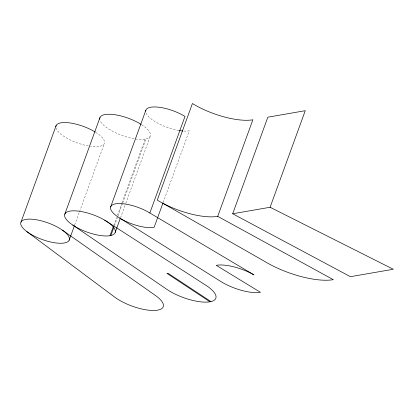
<?xml version="1.0" encoding="UTF-8"?>
<svg xmlns="http://www.w3.org/2000/svg" width="414" height="414" viewBox="0 0 414 414"><rect width="100%" height="100%" fill="white"/><g stroke="black" fill="none" stroke-linecap="round" stroke-linejoin="round"><path stroke-width="0.31" stroke-dasharray="2.07 1.55" d="M74.67 225.056L79.312 212.299M79.535 211.689L104.297 143.663M113.757 225.356L116.634 217.459M117.519 215.032L121.716 203.491M121.939 202.886L145.148 139.109M114.419 225.785L117.736 216.672M117.954 216.067L122.596 203.31M122.818 202.705L146.033 138.928M120.531 217.79L125.613 203.817M125.835 203.212L150.375 135.787M163.168 202.498L189.255 130.824A25.735 8.803 20 0 1 183.211 131.015M178.858 130.488A25.735 8.803 20 0 1 146.111 113.255M141.598 124.671A26.806 9.17 20 0 1 137.401 139.182A26.806 9.17 20 0 1 100.007 120.283M95.639 132.299A25.735 8.803 20 0 1 90.449 146.287M88.301 145.94A25.735 8.803 20 0 1 56.035 128.107"/><path stroke-width="0.62" d="M20.985 222.137L56.138 125.561M64.801 214.173L99.95 117.597M69.143 240.239L74.448 225.661M110.626 206.995L145.78 110.419M110 235.685L113.317 226.572M110.88 235.504L113.974 227.001M115.221 232.363L120.308 218.395M119.765 218.116L220.502 281.292A29.472 10.081 20 0 0 260.442 292.31L216.227 265.322A29.472 10.081 20 0 1 253.968 274.886L149.842 213.008L184.991 116.432A25.735 8.803 20 0 0 159.514 107.314A25.735 8.803 20 0 0 145.661 111.154M162.945 203.103L154.101 227.4A25.735 8.803 20 0 1 119.905 218.199A25.735 8.803 20 0 1 115.641 203.807A25.735 8.803 20 0 1 149.842 213.008M217.717 216.362L252.866 119.786A45.493 15.561 20 0 1 192.412 103.526L157.263 200.102A45.493 15.561 20 0 0 217.717 216.362L333.301 279.667A52.102 17.818 20 0 1 264.06 261.048L162.557 203.119M232.684 213.764L267.837 117.188L305.258 110.693L270.104 207.269L232.684 213.764L350.441 276.692L393.3 269.255L270.104 207.269M104.664 220.15L205.924 285.308A30.703 10.5 20 0 1 209.629 301.847A30.703 10.5 20 0 1 169.471 291.032A31.024 10.614 20 0 1 166.506 289.112L72.714 225.035M210.938 301.594L168.131 273.318L166.935 273.349L209.929 301.801M62.39 230.137L155.405 295.446A29.472 10.081 20 0 1 154.645 310.459A29.472 10.081 20 0 1 114.694 297.117L26.848 231.597M182.698 130.979A25.735 8.803 20 0 1 179.428 130.581M99.758 119.216A26.806 9.17 20 0 1 113.736 114.564A26.806 9.17 20 0 1 141.164 124.397M55.849 126.725A25.735 8.803 20 0 1 69.718 122.901A25.735 8.803 20 0 1 95.184 132.014M74.541 226.204A26.806 9.17 20 0 0 115.139 232.616A26.806 9.17 20 0 0 80.223 211.373A26.806 9.17 20 0 0 74.541 226.204M29.642 233.506A25.735 8.803 20 0 0 69.117 240.296A25.735 8.803 20 0 0 36.437 219.767A25.735 8.803 20 0 0 29.642 233.506"/></g></svg>
